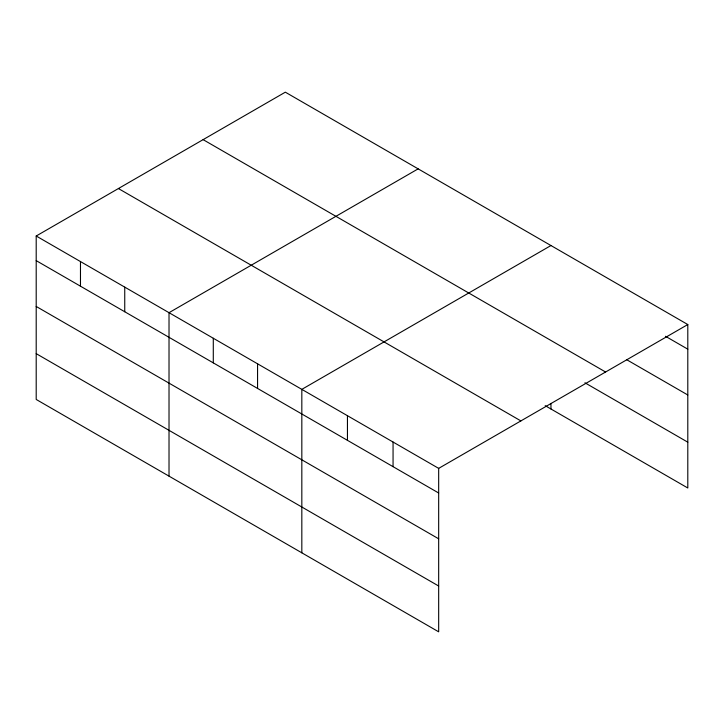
<?xml version="1.0" encoding="UTF-8"?>
<svg xmlns="http://www.w3.org/2000/svg" width="724" height="724" viewBox="0 0 724 724"><rect width="100%" height="100%" fill="white"/><g stroke="black" fill="none" stroke-linecap="round" stroke-linejoin="round"><path stroke-width="1.09" d="M438.672 538.81L438.672 468.374L36.2 236.006L36.2 399.458L438.672 631.826L438.672 538.81L36.2 306.451M545.181 405.657L687.8 487.994L687.8 324.542L285.328 92.174L36.2 236.006M418.146 168.855L169.018 312.687L169.018 476.139M550.964 245.536L301.827 389.367L301.827 552.819M438.672 468.374L687.8 324.542M665.483 336.28L687.8 349.167M626.658 359.683L687.8 394.978M203.118 139.642L605.59 372.009M584.929 382.788L687.8 442.183M118.41 188.548L520.882 420.906M36.2 260.631L438.672 492.999M36.2 353.647L438.672 586.015M550.964 403.404L550.964 408.988M393.06 442.038L393.06 466.663M347.448 415.703L347.448 440.328M257.563 363.81L257.563 388.435M213.29 338.253L213.29 362.878M124.745 287.129L124.745 311.754M80.473 261.572L80.473 286.197"/></g></svg>
